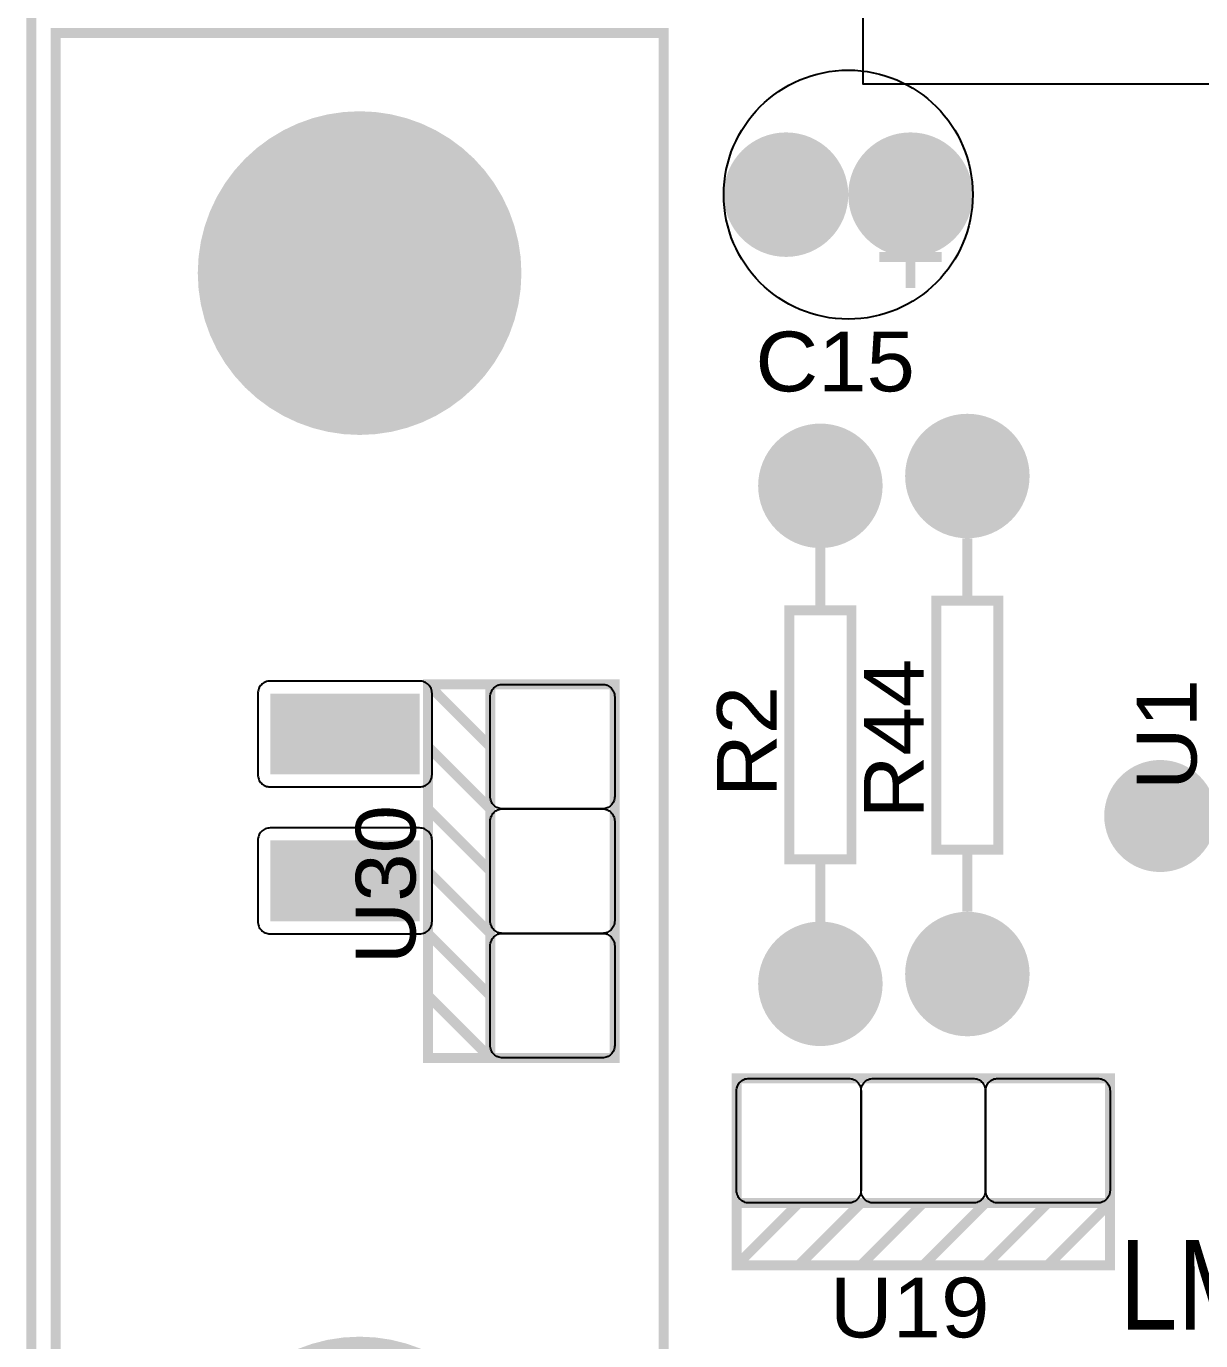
# Model space of a CAD drawing. Header units: inches. Extents: x 18.7 to 39.4, y 4.3 to 20.5.
# Drawn here: x 32.066 to 33.082, y 11.857 to 12.994 of the extents above; entities that cross this region are included whole.
import ezdxf

# ---------------------------------------------------------------- set-up
doc = ezdxf.new("R2010")
doc.units = ezdxf.units.IN
doc.header["$MEASUREMENT"] = 0
doc.styles.get("Standard").update_dxf_attribs({"font": 'arial.ttf'})

# ---------------------------------------------------------------- blocks, each defined once
blk = doc.blocks.new('RPAD')
blk.add_trace([(-0.5, -0.5), (-0.5, 0.5), (0.5, -0.5), (0.5, 0.5)])
blk = doc.blocks.new('EPAD')
at = {"const_width": 0.5}
blk.add_lwpolyline([(-0.25, 0, 1), (0.25, 0, 1)], format="xyb", close=True, dxfattribs=at)
blk = doc.blocks.new('tarjetacontrol3')
at = {"const_width": 0.012}
for points in [[(48.3722, 36.339), (56.1261, 36.339), (56.1261, 43.6619), (48.3722, 43.6619), (48.3722, 36.339)], [(48.3722, 36.339), (56.1261, 36.339), (56.1261, 43.6619), (48.3722, 43.6619), (48.3722, 36.339)], [(48.3722, 36.339), (56.1261, 36.339), (56.1261, 43.6619), (48.3722, 43.6619), (48.3722, 36.339)], [(48.4017, 37.963), (49.134, 37.963), (49.134, 40.03), (48.4017, 40.03), (48.4017, 37.963)], [(48.4017, 37.963), (49.134, 37.963), (49.134, 40.03), (48.4017, 40.03), (48.4017, 37.963)], [(48.4017, 37.963), (49.134, 37.963), (49.134, 40.03), (48.4017, 40.03), (48.4017, 37.963)], [(49.4316, 39.7226), (49.4316, 39.7976)], [(49.4316, 39.7226), (49.4316, 39.7976)], [(49.4316, 39.7226), (49.4316, 39.7976)], [(49.4691, 39.7601), (49.3941, 39.7601)], [(49.4691, 39.7601), (49.3941, 39.7601)], [(49.4691, 39.7601), (49.3941, 39.7601)], [(49.5001, 39.3461), (49.5001, 39.4211)], [(49.5001, 39.3461), (49.5001, 39.4211)], [(49.5001, 39.3461), (49.5001, 39.4211)], [(49.323, 39.3343), (49.323, 39.4093)], [(49.323, 39.3343), (49.323, 39.4093)], [(49.323, 39.3343), (49.323, 39.4093)], [(49.2855, 39.0343), (49.3605, 39.0343), (49.3605, 39.3343), (49.2855, 39.3343), (49.2855, 39.0343)], [(49.2855, 39.0343), (49.3605, 39.0343), (49.3605, 39.3343), (49.2855, 39.3343), (49.2855, 39.0343)], [(49.2855, 39.0343), (49.3605, 39.0343), (49.3605, 39.3343), (49.2855, 39.3343), (49.2855, 39.0343)], [(49.4626, 39.0461), (49.5376, 39.0461), (49.5376, 39.3461), (49.4626, 39.3461), (49.4626, 39.0461)], [(49.4626, 39.0461), (49.5376, 39.0461), (49.5376, 39.3461), (49.4626, 39.3461), (49.4626, 39.0461)], [(49.4626, 39.0461), (49.5376, 39.0461), (49.5376, 39.3461), (49.4626, 39.3461), (49.4626, 39.0461)], [(48.9252, 38.7951), (49.0752, 38.7951), (49.0752, 39.2451), (48.9252, 39.2451), (48.9252, 38.7951), (48.8502, 38.7951), (48.8502, 39.2451), (48.9252, 39.2451)], [(48.9252, 39.1701), (48.8502, 39.2451)], [(48.9252, 38.7951), (49.0752, 38.7951), (49.0752, 39.2451), (48.9252, 39.2451), (48.9252, 38.7951), (48.8502, 38.7951), (48.8502, 39.2451), (48.9252, 39.2451)], [(48.9252, 39.1701), (48.8502, 39.2451)], [(48.9252, 38.7951), (49.0752, 38.7951), (49.0752, 39.2451), (48.9252, 39.2451), (48.9252, 38.7951), (48.8502, 38.7951), (48.8502, 39.2451), (48.9252, 39.2451)], [(48.9252, 39.1701), (48.8502, 39.2451)], [(48.9252, 39.0951), (48.8502, 39.1701)], [(48.9252, 39.0951), (48.8502, 39.1701)], [(48.9252, 39.0951), (48.8502, 39.1701)], [(48.9252, 39.0201), (48.8502, 39.0951)], [(48.9252, 39.0201), (48.8502, 39.0951)], [(48.9252, 39.0201), (48.8502, 39.0951)], [(49.5001, 38.9711), (49.5001, 39.0461)], [(49.5001, 38.9711), (49.5001, 39.0461)], [(49.5001, 38.9711), (49.5001, 39.0461)], [(49.323, 38.9593), (49.323, 39.0343)], [(49.323, 38.9593), (49.323, 39.0343)], [(49.323, 38.9593), (49.323, 39.0343)], [(48.9252, 38.9451), (48.8502, 39.0201)], [(48.9252, 38.9451), (48.8502, 39.0201)], [(48.9252, 38.9451), (48.8502, 39.0201)], [(48.9252, 38.8701), (48.8502, 38.9451)], [(48.9252, 38.8701), (48.8502, 38.9451)], [(48.9252, 38.8701), (48.8502, 38.9451)], [(48.9252, 38.7951), (48.8502, 38.8701)], [(48.9252, 38.7951), (48.8502, 38.8701)], [(48.9252, 38.7951), (48.8502, 38.8701)], [(49.222, 38.6203), (49.672, 38.6203), (49.672, 38.7703), (49.222, 38.7703), (49.222, 38.6203)], [(49.222, 38.6203), (49.672, 38.6203), (49.672, 38.7703), (49.222, 38.7703), (49.222, 38.6203)], [(49.222, 38.6203), (49.672, 38.6203), (49.672, 38.7703), (49.222, 38.7703), (49.222, 38.6203)], [(49.672, 38.6203), (49.672, 38.5453), (49.222, 38.5453), (49.222, 38.6203)], [(49.297, 38.6203), (49.222, 38.5453)], [(49.672, 38.6203), (49.672, 38.5453), (49.222, 38.5453), (49.222, 38.6203)], [(49.297, 38.6203), (49.222, 38.5453)], [(49.672, 38.6203), (49.672, 38.5453), (49.222, 38.5453), (49.222, 38.6203)], [(49.297, 38.6203), (49.222, 38.5453)], [(49.372, 38.6203), (49.297, 38.5453)], [(49.372, 38.6203), (49.297, 38.5453)], [(49.372, 38.6203), (49.297, 38.5453)], [(49.447, 38.6203), (49.372, 38.5453)], [(49.447, 38.6203), (49.372, 38.5453)], [(49.447, 38.6203), (49.372, 38.5453)], [(49.522, 38.6203), (49.447, 38.5453)], [(49.522, 38.6203), (49.447, 38.5453)], [(49.522, 38.6203), (49.447, 38.5453)], [(49.597, 38.6203), (49.522, 38.5453)], [(49.597, 38.6203), (49.522, 38.5453)], [(49.597, 38.6203), (49.522, 38.5453)], [(49.672, 38.6203), (49.597, 38.5453)], [(49.672, 38.6203), (49.597, 38.5453)], [(49.672, 38.6203), (49.597, 38.5453)]]:
    blk.add_lwpolyline(points, dxfattribs=at)
blk.add_lwpolyline([(49.9752, 39.9688), (49.9752, 42.7893), (49.3741, 42.7893), (49.3741, 39.9688), (49.9752, 39.9688)])
for points in [[(48.8551, 39.1366), (48.8551, 39.2341), (48.855, 39.2356), (48.8548, 39.2371), (48.8545, 39.2386), (48.854, 39.24), (48.8533, 39.2413), (48.8526, 39.2425), (48.8517, 39.2437), (48.8508, 39.2447), (48.8497, 39.2457), (48.8486, 39.2465), (48.8473, 39.2473), (48.846, 39.2479), (48.8446, 39.2484), (48.8432, 39.2488), (48.8417, 39.249), (48.8401, 39.2491), (48.6601, 39.2491), (48.6586, 39.249), (48.6571, 39.2488), (48.6556, 39.2484), (48.6542, 39.2479), (48.6529, 39.2473), (48.6517, 39.2465), (48.6505, 39.2457), (48.6495, 39.2447), (48.6485, 39.2437), (48.6476, 39.2425), (48.6469, 39.2413), (48.6463, 39.24), (48.6458, 39.2386), (48.6454, 39.2371), (48.6452, 39.2356), (48.6451, 39.2341), (48.6451, 39.1366), (48.6452, 39.135), (48.6454, 39.1335), (48.6458, 39.1321), (48.6463, 39.1307), (48.6469, 39.1293), (48.6476, 39.1281), (48.6485, 39.127), (48.6495, 39.1259), (48.6505, 39.1249), (48.6517, 39.1241), (48.6529, 39.1233), (48.6542, 39.1227), (48.6556, 39.1222), (48.6571, 39.1219), (48.6586, 39.1216), (48.6601, 39.1216), (48.8401, 39.1216), (48.8417, 39.1216), (48.8432, 39.1219), (48.8446, 39.1222), (48.846, 39.1227), (48.8473, 39.1233), (48.8486, 39.1241), (48.8497, 39.1249), (48.8508, 39.1259), (48.8517, 39.127), (48.8526, 39.1281), (48.8533, 39.1293), (48.854, 39.1307), (48.8545, 39.1321), (48.8548, 39.1335), (48.855, 39.135), (48.8551, 39.1366)], [(48.9252, 39.1101), (48.9252, 39.2301), (48.9253, 39.2317), (48.9255, 39.2332), (48.9259, 39.2346), (48.9264, 39.236), (48.927, 39.2373), (48.9277, 39.2386), (48.9286, 39.2397), (48.9296, 39.2408), (48.9306, 39.2418), (48.9318, 39.2426), (48.933, 39.2433), (48.9343, 39.244), (48.9357, 39.2445), (48.9372, 39.2448), (48.9387, 39.2451), (48.9402, 39.2451), (49.0602, 39.2451), (49.0618, 39.2451), (49.0633, 39.2448), (49.0647, 39.2445), (49.0661, 39.244), (49.0674, 39.2433), (49.0687, 39.2426), (49.0698, 39.2418), (49.0709, 39.2408), (49.0718, 39.2397), (49.0727, 39.2386), (49.0734, 39.2373), (49.0741, 39.236), (49.0746, 39.2346), (49.0749, 39.2332), (49.0751, 39.2317), (49.0752, 39.2301), (49.0752, 39.1101), (49.0751, 39.1086), (49.0749, 39.1071), (49.0746, 39.1056), (49.0741, 39.1042), (49.0734, 39.1029), (49.0727, 39.1017), (49.0718, 39.1005), (49.0709, 39.0995), (49.0698, 39.0985), (49.0687, 39.0977), (49.0674, 39.0969), (49.0661, 39.0963), (49.0647, 39.0958), (49.0633, 39.0954), (49.0618, 39.0952), (49.0602, 39.0951), (48.9402, 39.0951), (48.9387, 39.0952), (48.9372, 39.0954), (48.9357, 39.0958), (48.9343, 39.0963), (48.933, 39.0969), (48.9318, 39.0977), (48.9306, 39.0985), (48.9296, 39.0995), (48.9286, 39.1005), (48.9277, 39.1017), (48.927, 39.1029), (48.9264, 39.1042), (48.9259, 39.1056), (48.9255, 39.1071), (48.9253, 39.1086), (48.9252, 39.1101)], [(48.9252, 38.9601), (48.9252, 39.0801), (48.9253, 39.0817), (48.9255, 39.0832), (48.9259, 39.0846), (48.9264, 39.086), (48.927, 39.0873), (48.9277, 39.0886), (48.9286, 39.0897), (48.9296, 39.0908), (48.9306, 39.0918), (48.9318, 39.0926), (48.933, 39.0933), (48.9343, 39.094), (48.9357, 39.0945), (48.9372, 39.0948), (48.9387, 39.0951), (48.9402, 39.0951), (49.0602, 39.0951), (49.0618, 39.0951), (49.0633, 39.0948), (49.0647, 39.0945), (49.0661, 39.094), (49.0674, 39.0933), (49.0687, 39.0926), (49.0698, 39.0918), (49.0709, 39.0908), (49.0718, 39.0897), (49.0727, 39.0886), (49.0734, 39.0873), (49.0741, 39.086), (49.0746, 39.0846), (49.0749, 39.0832), (49.0751, 39.0817), (49.0752, 39.0801), (49.0752, 38.9601), (49.0751, 38.9586), (49.0749, 38.9571), (49.0746, 38.9556), (49.0741, 38.9542), (49.0734, 38.9529), (49.0727, 38.9517), (49.0718, 38.9505), (49.0709, 38.9495), (49.0698, 38.9485), (49.0687, 38.9477), (49.0674, 38.9469), (49.0661, 38.9463), (49.0647, 38.9458), (49.0633, 38.9454), (49.0618, 38.9452), (49.0602, 38.9451), (48.9402, 38.9451), (48.9387, 38.9452), (48.9372, 38.9454), (48.9357, 38.9458), (48.9343, 38.9463), (48.933, 38.9469), (48.9318, 38.9477), (48.9306, 38.9485), (48.9296, 38.9495), (48.9286, 38.9505), (48.9277, 38.9517), (48.927, 38.9529), (48.9264, 38.9542), (48.9259, 38.9556), (48.9255, 38.9571), (48.9253, 38.9586), (48.9252, 38.9601)], [(48.8551, 38.9596), (48.8551, 39.0571), (48.855, 39.0586), (48.8548, 39.0601), (48.8545, 39.0616), (48.854, 39.063), (48.8533, 39.0643), (48.8526, 39.0655), (48.8517, 39.0667), (48.8508, 39.0677), (48.8497, 39.0687), (48.8486, 39.0695), (48.8473, 39.0703), (48.846, 39.0709), (48.8446, 39.0714), (48.8432, 39.0718), (48.8417, 39.072), (48.8401, 39.0721), (48.6601, 39.0721), (48.6586, 39.072), (48.6571, 39.0718), (48.6556, 39.0714), (48.6542, 39.0709), (48.6529, 39.0703), (48.6517, 39.0695), (48.6505, 39.0687), (48.6495, 39.0677), (48.6485, 39.0667), (48.6476, 39.0655), (48.6469, 39.0643), (48.6463, 39.063), (48.6458, 39.0616), (48.6454, 39.0601), (48.6452, 39.0586), (48.6451, 39.0571), (48.6451, 38.9596), (48.6452, 38.958), (48.6454, 38.9565), (48.6458, 38.9551), (48.6463, 38.9537), (48.6469, 38.9523), (48.6476, 38.9511), (48.6485, 38.95), (48.6495, 38.9489), (48.6505, 38.9479), (48.6517, 38.9471), (48.6529, 38.9463), (48.6542, 38.9457), (48.6556, 38.9452), (48.6571, 38.9449), (48.6586, 38.9446), (48.6601, 38.9446), (48.8401, 38.9446), (48.8417, 38.9446), (48.8432, 38.9449), (48.8446, 38.9452), (48.846, 38.9457), (48.8473, 38.9463), (48.8486, 38.9471), (48.8497, 38.9479), (48.8508, 38.9489), (48.8517, 38.95), (48.8526, 38.9511), (48.8533, 38.9523), (48.854, 38.9537), (48.8545, 38.9551), (48.8548, 38.9565), (48.855, 38.958), (48.8551, 38.9596)], [(48.9252, 38.8101), (48.9252, 38.9301), (48.9253, 38.9317), (48.9255, 38.9332), (48.9259, 38.9346), (48.9264, 38.936), (48.927, 38.9373), (48.9277, 38.9386), (48.9286, 38.9397), (48.9296, 38.9408), (48.9306, 38.9418), (48.9318, 38.9426), (48.933, 38.9433), (48.9343, 38.944), (48.9357, 38.9445), (48.9372, 38.9448), (48.9387, 38.9451), (48.9402, 38.9451), (49.0602, 38.9451), (49.0618, 38.9451), (49.0633, 38.9448), (49.0647, 38.9445), (49.0661, 38.944), (49.0674, 38.9433), (49.0687, 38.9426), (49.0698, 38.9418), (49.0709, 38.9408), (49.0718, 38.9397), (49.0727, 38.9386), (49.0734, 38.9373), (49.0741, 38.936), (49.0746, 38.9346), (49.0749, 38.9332), (49.0751, 38.9317), (49.0752, 38.9301), (49.0752, 38.8101), (49.0751, 38.8086), (49.0749, 38.8071), (49.0746, 38.8056), (49.0741, 38.8042), (49.0734, 38.8029), (49.0727, 38.8017), (49.0718, 38.8005), (49.0709, 38.7995), (49.0698, 38.7985), (49.0687, 38.7977), (49.0674, 38.7969), (49.0661, 38.7963), (49.0647, 38.7958), (49.0633, 38.7954), (49.0618, 38.7952), (49.0602, 38.7951), (48.9402, 38.7951), (48.9387, 38.7952), (48.9372, 38.7954), (48.9357, 38.7958), (48.9343, 38.7963), (48.933, 38.7969), (48.9318, 38.7977), (48.9306, 38.7985), (48.9296, 38.7995), (48.9286, 38.8005), (48.9277, 38.8017), (48.927, 38.8029), (48.9264, 38.8042), (48.9259, 38.8056), (48.9255, 38.8071), (48.9253, 38.8086), (48.9252, 38.8101)], [(49.357, 38.6203), (49.237, 38.6203), (49.2354, 38.6204), (49.2339, 38.6206), (49.2325, 38.621), (49.2311, 38.6215), (49.2298, 38.6221), (49.2285, 38.6228), (49.2274, 38.6237), (49.2263, 38.6247), (49.2253, 38.6257), (49.2245, 38.6269), (49.2238, 38.6281), (49.2231, 38.6294), (49.2226, 38.6308), (49.2223, 38.6323), (49.222, 38.6338), (49.222, 38.6353), (49.222, 38.7553), (49.222, 38.7569), (49.2223, 38.7584), (49.2226, 38.7598), (49.2231, 38.7612), (49.2238, 38.7625), (49.2245, 38.7638), (49.2253, 38.7649), (49.2263, 38.766), (49.2274, 38.7669), (49.2285, 38.7678), (49.2298, 38.7685), (49.2311, 38.7692), (49.2325, 38.7697), (49.2339, 38.77), (49.2354, 38.7702), (49.237, 38.7703), (49.357, 38.7703), (49.3585, 38.7702), (49.36, 38.77), (49.3615, 38.7697), (49.3629, 38.7692), (49.3642, 38.7685), (49.3654, 38.7678), (49.3666, 38.7669), (49.3676, 38.766), (49.3686, 38.7649), (49.3694, 38.7638), (49.3702, 38.7625), (49.3708, 38.7612), (49.3713, 38.7598), (49.3717, 38.7584), (49.3719, 38.7569), (49.372, 38.7553), (49.372, 38.6353), (49.3719, 38.6338), (49.3717, 38.6323), (49.3713, 38.6308), (49.3708, 38.6294), (49.3702, 38.6281), (49.3694, 38.6269), (49.3686, 38.6257), (49.3676, 38.6247), (49.3666, 38.6237), (49.3654, 38.6228), (49.3642, 38.6221), (49.3629, 38.6215), (49.3615, 38.621), (49.36, 38.6206), (49.3585, 38.6204), (49.357, 38.6203)], [(49.507, 38.6203), (49.387, 38.6203), (49.3854, 38.6204), (49.3839, 38.6206), (49.3825, 38.621), (49.3811, 38.6215), (49.3798, 38.6221), (49.3785, 38.6228), (49.3774, 38.6237), (49.3763, 38.6247), (49.3753, 38.6257), (49.3745, 38.6269), (49.3738, 38.6281), (49.3731, 38.6294), (49.3726, 38.6308), (49.3723, 38.6323), (49.372, 38.6338), (49.372, 38.6353), (49.372, 38.7553), (49.372, 38.7569), (49.3723, 38.7584), (49.3726, 38.7598), (49.3731, 38.7612), (49.3738, 38.7625), (49.3745, 38.7638), (49.3753, 38.7649), (49.3763, 38.766), (49.3774, 38.7669), (49.3785, 38.7678), (49.3798, 38.7685), (49.3811, 38.7692), (49.3825, 38.7697), (49.3839, 38.77), (49.3854, 38.7702), (49.387, 38.7703), (49.507, 38.7703), (49.5085, 38.7702), (49.51, 38.77), (49.5115, 38.7697), (49.5129, 38.7692), (49.5142, 38.7685), (49.5154, 38.7678), (49.5166, 38.7669), (49.5176, 38.766), (49.5186, 38.7649), (49.5194, 38.7638), (49.5202, 38.7625), (49.5208, 38.7612), (49.5213, 38.7598), (49.5217, 38.7584), (49.5219, 38.7569), (49.522, 38.7553), (49.522, 38.6353), (49.5219, 38.6338), (49.5217, 38.6323), (49.5213, 38.6308), (49.5208, 38.6294), (49.5202, 38.6281), (49.5194, 38.6269), (49.5186, 38.6257), (49.5176, 38.6247), (49.5166, 38.6237), (49.5154, 38.6228), (49.5142, 38.6221), (49.5129, 38.6215), (49.5115, 38.621), (49.51, 38.6206), (49.5085, 38.6204), (49.507, 38.6203)], [(49.657, 38.6203), (49.537, 38.6203), (49.5354, 38.6204), (49.5339, 38.6206), (49.5325, 38.621), (49.5311, 38.6215), (49.5298, 38.6221), (49.5285, 38.6228), (49.5274, 38.6237), (49.5263, 38.6247), (49.5253, 38.6257), (49.5245, 38.6269), (49.5238, 38.6281), (49.5231, 38.6294), (49.5226, 38.6308), (49.5223, 38.6323), (49.522, 38.6338), (49.522, 38.6353), (49.522, 38.7553), (49.522, 38.7569), (49.5223, 38.7584), (49.5226, 38.7598), (49.5231, 38.7612), (49.5238, 38.7625), (49.5245, 38.7638), (49.5253, 38.7649), (49.5263, 38.766), (49.5274, 38.7669), (49.5285, 38.7678), (49.5298, 38.7685), (49.5311, 38.7692), (49.5325, 38.7697), (49.5339, 38.77), (49.5354, 38.7702), (49.537, 38.7703), (49.657, 38.7703), (49.6585, 38.7702), (49.66, 38.77), (49.6615, 38.7697), (49.6629, 38.7692), (49.6642, 38.7685), (49.6654, 38.7678), (49.6666, 38.7669), (49.6676, 38.766), (49.6686, 38.7649), (49.6694, 38.7638), (49.6702, 38.7625), (49.6708, 38.7612), (49.6713, 38.7598), (49.6717, 38.7584), (49.6719, 38.7569), (49.672, 38.7553), (49.672, 38.6353), (49.6719, 38.6338), (49.6717, 38.6323), (49.6713, 38.6308), (49.6708, 38.6294), (49.6702, 38.6281), (49.6694, 38.6269), (49.6686, 38.6257), (49.6676, 38.6247), (49.6666, 38.6237), (49.6654, 38.6228), (49.6642, 38.6221), (49.6629, 38.6215), (49.6615, 38.621), (49.66, 38.6206), (49.6585, 38.6204), (49.657, 38.6203)]]:
    blk.add_lwpolyline(points, close=True)
blk.add_circle((49.3566, 39.8351), 0.15)
blk.add_circle((49.3566, 39.8351), 0.15)
blk.add_circle((49.3566, 39.8351), 0.15)
for p, xscale, yscale in [((48.7678, 39.7406), 0.39, 0.39), ((49.2816, 39.8351), 0.15, 0.15), ((49.4316, 39.8351), 0.15, 0.15), ((49.323, 39.4843), 0.15, 0.15), ((49.5001, 39.4961), 0.15, 0.15), ((49.7325, 39.0865), 0.135, 0.135), ((49.323, 38.8843), 0.15, 0.15), ((49.5001, 38.8961), 0.15, 0.15), ((48.7678, 38.2642), 0.39, 0.39)]:
    blk.add_blockref('EPAD', p, dxfattribs=dict(xscale=xscale, yscale=yscale))
at = {"xscale": 0.0975, "yscale": 0.18, "rotation": 270}
for p in [(48.7501, 39.1853), (48.7501, 39.0083)]:
    blk.add_blockref('RPAD', p, dxfattribs=at)
for s, height, width, p in [('C15', 0.072, 1.041667, (49.2447, 39.5981)), ('C15', 0.072, 1.041667, (49.2447, 39.5981)), ('C15', 0.072, 1.041667, (49.2447, 39.5981)), ('LM317', 0.108, 0.833333, (49.6832, 38.4675)), ('LM317', 0.108, 0.833333, (49.6832, 38.4675)), ('LM317', 0.108, 0.833333, (49.6832, 38.4675)), ('U19', 0.072, 1.041667, (49.3345, 38.4583)), ('U19', 0.072, 1.041667, (49.3345, 38.4583)), ('U19', 0.072, 1.041667, (49.3345, 38.4583))]:
    blk.add_text(s, height=height, dxfattribs=dict(width=width)).set_placement(p)
at = {"width": 1.041667}
for s, p in [('R44', (49.4476, 39.0836)), ('R44', (49.4476, 39.0836)), ('R44', (49.4476, 39.0836)), ('U1', (49.7763, 39.1176)), ('U1', (49.7763, 39.1176)), ('U1', (49.7763, 39.1176)), ('R2', (49.2705, 39.1093)), ('R2', (49.2705, 39.1093)), ('R2', (49.2705, 39.1093)), ('U30', (48.8352, 38.9076)), ('U30', (48.8352, 38.9076)), ('U30', (48.8352, 38.9076))]:
    blk.add_text(s, height=0.072, rotation=90, dxfattribs=at).set_placement(p)

msp = doc.modelspace()

# ---------------------------------------------------------------- block references
at = {"xscale": 0.7177824070806114, "yscale": 0.7177824070806114, "zscale": 0.7177824070806114}
msp.add_blockref('tarjetacontrol3', (-2.6499, -15.745), dxfattribs=at)

doc.saveas('drawing.dxf')
